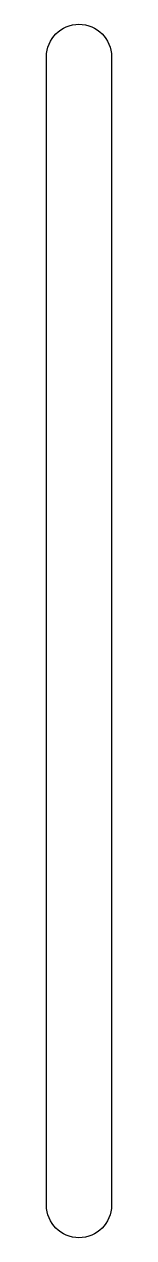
# Model space of a CAD drawing. Header units: millimetres. Extents: x -4.8 to 0, y -88.9 to 0.
import ezdxf

# ---------------------------------------------------------------- set-up
doc = ezdxf.new("R2010")
doc.units = ezdxf.units.MM

msp = doc.modelspace()

# ---------------------------------------------------------------- linework, layer by layer
msp.add_lwpolyline([(0, -2.38125), (0, -86.51875, -0.41421356), (-2.38125, -88.9, -0.41421356), (-4.7625, -86.51875), (-4.7625, -2.38125, -0.41421356), (-2.38125, 0, -0.41421356)], format="xyb", close=True)

doc.saveas('drawing.dxf')
